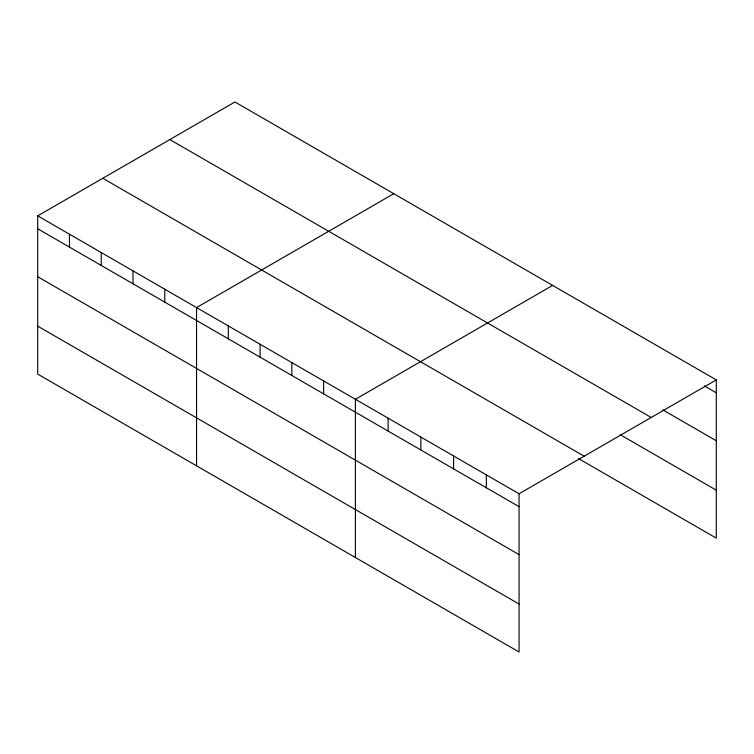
<?xml version="1.0" encoding="UTF-8"?>
<svg xmlns="http://www.w3.org/2000/svg" width="754" height="754" viewBox="0 0 754 754"><rect width="100%" height="100%" fill="white"/><g stroke="black" fill="none" stroke-linecap="round" stroke-linejoin="round"><path stroke-width="1.13" d="M578.431 458.536L716.3 538.139L716.3 379.903L234.937 101.988L37.7 215.861L37.7 374.097L519.063 652.012L519.063 493.776L37.7 215.861M393.786 193.703L196.549 307.575L196.549 465.812M552.635 285.408L355.398 399.29L355.398 557.517M519.063 493.776L716.3 379.903M704.396 385.925L716.3 392.796M662.738 409.837L716.3 440.76M169.848 139.565L651.211 417.48M620.09 434.624L716.3 490.175M102.789 178.283L584.152 456.198M37.7 228.764L519.063 506.679M37.7 276.727L519.063 554.633M37.7 326.143L519.063 604.048M486.33 474.879L486.33 487.781M453.597 455.982L453.597 468.884M420.864 437.084L420.864 449.978M388.131 418.187L388.131 431.081M323.626 380.94L323.626 393.842M291.855 362.599L291.855 375.501M260.092 344.258L260.092 357.16M228.321 325.916L228.321 338.819M164.777 289.234L164.777 302.137M133.006 270.893L133.006 283.796M101.243 252.552L101.243 265.446M69.472 234.211L69.472 247.105"/></g></svg>
